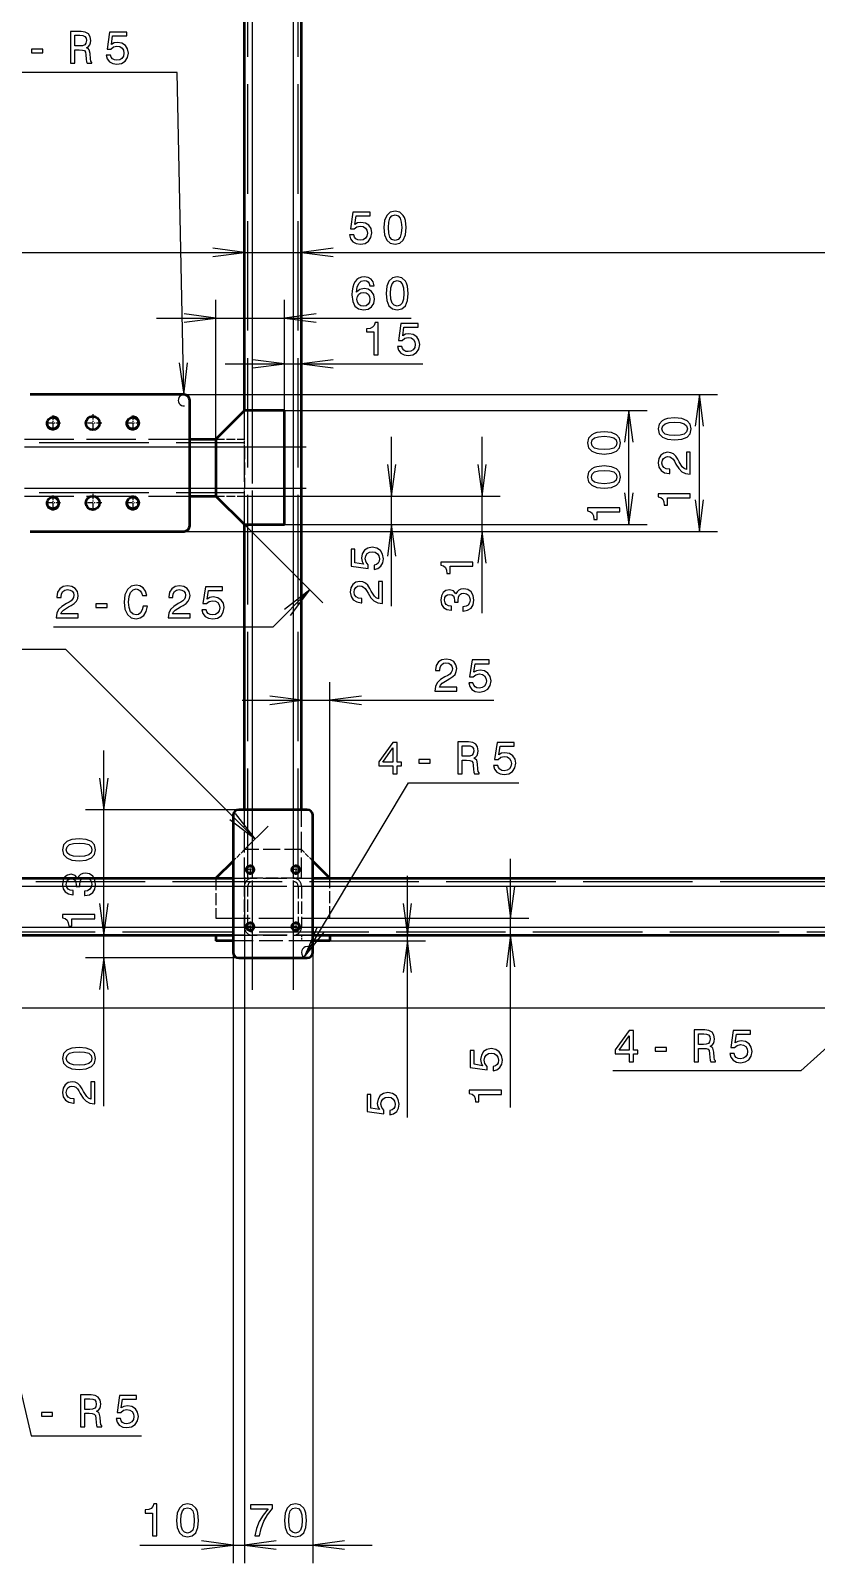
# Model space of a CAD drawing. Extents: x 0 to 1189, y 0 to 841.
# Drawn here: x 239.7 to 325.8, y 370.6 to 538.6 of the extents above; entities that cross this region are included whole.
import ezdxf

# ---------------------------------------------------------------- set-up
doc = ezdxf.new("R2010")
doc.units = 0
doc.linetypes.add('DASHDOT', pattern=[18.5, 12, -3, 0.5, -3])
doc.linetypes.add('DASHED', pattern=[15, 12, -3])

msp = doc.modelspace()

# ---------------------------------------------------------------- linework, layer by layer
at = {"color": 7, "linetype": 'DASHDOT', "lineweight": 25}
for p, q in [((264.04, 433.47), (264.04, 580.47)), ((268.54, 433.47), (268.54, 580.47)), ((188.92, 492.97), (269.92, 492.97)), ((188.92, 488.47), (269.92, 488.47)), ((139.37, 444.84), (804.47, 444.84)), ((132.92, 440.34), (810.92, 440.34))]:
    msp.add_line(p, q, dxfattribs=at)
at = {"color": 7, "linetype": 'DASHED', "lineweight": 25}
for p, q in [((263.54, 445.72), (263.54, 568.22)), ((264.04, 445.72), (264.04, 568.22)), ((264.04, 445.72), (264.04, 568.22)), ((264.04, 445.72), (264.04, 568.22)), ((268.54, 445.72), (268.54, 568.22)), ((268.54, 445.72), (268.54, 568.22)), ((268.54, 445.72), (268.54, 568.22)), ((269.04, 445.72), (269.04, 568.22)), ((195.67, 493.47), (263.17, 493.47)), ((195.67, 492.97), (263.17, 492.97)), ((195.67, 492.97), (263.17, 492.97)), ((195.67, 492.97), (263.17, 492.97)), ((195.67, 488.47), (263.17, 488.47)), ((195.67, 488.47), (263.17, 488.47)), ((195.67, 488.47), (263.17, 488.47)), ((195.67, 487.97), (263.17, 487.97)), ((195.29, 445.34), (748.54, 445.34)), ((194.79, 444.84), (749.04, 444.84)), ((194.79, 444.84), (749.04, 444.84)), ((194.79, 444.84), (749.04, 444.84)), ((190.29, 440.34), (753.54, 440.34)), ((190.29, 440.34), (753.54, 440.34)), ((190.29, 440.34), (753.54, 440.34)), ((189.79, 439.84), (754.04, 439.84))]:
    msp.add_line(p, q, dxfattribs=at)
at = {"color": 7, "lineweight": 50}
for p, q in [((263.17, 496.97), (263.17, 565.09)), ((269.42, 453.22), (269.42, 565.09)), ((256.54, 498.72), (239.67, 498.72)), ((257.17, 484.34), (257.17, 498.09)), ((263.17, 496.97), (260.04, 493.84)), ((267.54, 496.97), (263.17, 496.97)), ((267.54, 484.47), (267.54, 496.97)), ((257.17, 493.84), (260.04, 493.84)), ((260.04, 493.84), (260.04, 487.59)), ((257.17, 487.59), (260.04, 487.59)), ((260.04, 487.59), (263.17, 484.47)), ((263.17, 453.22), (263.17, 484.47)), ((263.17, 484.47), (267.54, 484.47)), ((239.67, 483.72), (256.54, 483.72)), ((261.92, 452.59), (261.92, 437.59)), ((270.04, 453.22), (262.54, 453.22)), ((270.67, 437.59), (270.67, 452.59)), ((261.92, 447.59), (260.04, 445.72)), ((272.54, 445.72), (270.67, 447.59)), ((227.54, 445.72), (261.92, 445.72)), ((270.67, 445.72), (340.04, 445.72)), ((227.54, 439.47), (261.92, 439.47)), ((260.04, 439.47), (260.04, 438.84)), ((261.92, 438.84), (260.04, 438.84)), ((270.67, 439.47), (340.04, 439.47)), ((272.54, 438.84), (270.67, 438.84)), ((272.54, 439.47), (272.54, 438.84)), ((262.54, 436.97), (270.04, 436.97))]:
    msp.add_line(p, q, dxfattribs=at)
at = {"color": 7, "lineweight": 25}
for p, q in [((264.04, 496.97), (264.04, 565.09)), ((268.54, 453.22), (268.54, 565.09)), ((255.78, 534.02), (235.18, 534.02)), ((256.53, 498.72), (255.78, 534.02)), ((195.67, 514.3), (263.17, 514.3)), ((256.67, 514.3), (281.19, 514.3)), ((269.42, 514.3), (398.17, 514.3)), ((260.04, 493.84), (260.04, 509.1)), ((267.54, 496.97), (267.54, 509.1)), ((253.54, 507.1), (281.43, 507.1)), ((267.54, 496.97), (267.54, 504.08)), ((261.04, 502.08), (282.71, 502.08)), ((256.54, 498.72), (315.03, 498.72)), ((313.03, 483.72), (313.03, 498.72)), ((267.54, 496.97), (307.3, 496.97)), ((305.3, 484.43), (305.3, 496.97)), ((279.29, 475.54), (279.29, 494.09)), ((289.21, 474.74), (289.21, 494.09)), ((257.17, 492.97), (260.04, 492.97)), ((257.17, 488.47), (260.04, 488.47)), ((263.17, 487.59), (281.29, 487.59)), ((263.17, 487.59), (291.21, 487.59)), ((263.17, 484.47), (271.75, 475.88)), ((264.04, 453.22), (264.04, 484.47)), ((267.54, 484.47), (281.29, 484.47)), ((267.54, 484.47), (307.3, 484.47)), ((256.54, 483.72), (291.21, 483.72)), ((256.54, 483.72), (315.03, 483.72)), ((270.34, 477.3), (266.27, 473.23)), ((266.27, 473.23), (242.24, 473.23)), ((243.57, 470.77), (219.54, 470.77)), ((264.33, 450.01), (243.57, 470.77)), ((272.54, 445.72), (272.54, 467.21)), ((262.92, 465.21), (290.51, 465.21)), ((247.75, 430.47), (247.75, 459.72)), ((269.72, 437.06), (281.16, 456.16)), ((281.16, 456.16), (293.24, 456.16)), ((262.54, 453.22), (245.75, 453.22)), ((263.17, 448.84), (265.75, 451.42)), ((264.04, 446.33), (264.04, 446.99)), ((268.54, 446.33), (268.54, 446.99)), ((292.34, 420.59), (292.34, 447.84)), ((247.75, 420.71), (247.75, 445.97)), ((263.17, 445.72), (263.17, 370.62)), ((281.02, 419.5), (281.02, 445.97)), ((227.54, 444.84), (261.92, 444.84)), ((270.67, 444.84), (340.04, 444.84)), ((227.54, 440.34), (261.92, 440.34)), ((263.38, 440.34), (264.2, 440.34)), ((268.38, 440.34), (269.2, 440.34)), ((270.67, 440.34), (340.04, 440.34)), ((272.54, 441.34), (294.34, 441.34)), ((227.06, 438.86), (239.79, 384.59)), ((272.54, 439.47), (283.02, 439.47)), ((272.54, 438.84), (283.02, 438.84)), ((340.2, 439.05), (324.14, 424.59)), ((262.54, 436.97), (245.75, 436.97)), ((262.54, 436.97), (245.75, 436.97)), ((261.92, 437.59), (261.92, 370.62)), ((261.92, 437.59), (261.92, 370.62)), ((270.67, 437.59), (270.67, 370.62)), ((608.67, 431.47), (80.84, 431.47)), ((324.14, 424.59), (303.54, 424.59)), ((239.79, 384.59), (251.87, 384.59)), ((251.68, 372.62), (269.67, 372.62)), ((255.42, 372.62), (277.17, 372.62))]:
    msp.add_line(p, q, dxfattribs=at)
at = {"color": 7, "linetype": 'DASHDOT', "lineweight": 25, "ltscale": 0.041055}
for p, q in [((242.99, 495.59), (241.35, 495.59)), ((242.17, 496.42), (242.17, 494.77)), ((251.74, 495.59), (250.1, 495.59)), ((250.92, 496.42), (250.92, 494.77)), ((242.17, 487.67), (242.17, 486.02)), ((250.92, 487.67), (250.92, 486.02)), ((242.99, 486.84), (241.35, 486.84)), ((251.74, 486.84), (250.1, 486.84))]:
    msp.add_line(p, q, dxfattribs=at)
at = {"color": 7, "linetype": 'DASHDOT', "lineweight": 25, "ltscale": 0.048749}
for p, q in [((247.52, 495.59), (245.57, 495.59)), ((247.52, 486.84), (245.57, 486.84))]:
    msp.add_line(p, q, dxfattribs=at)
at = {"color": 7, "linetype": 'DASHDOT', "lineweight": 25, "ltscale": 0.04875}
for p, q in [((246.54, 496.57), (246.54, 494.62)), ((246.54, 487.82), (246.54, 485.87))]:
    msp.add_line(p, q, dxfattribs=at)
at = {"color": 7, "linetype": 'DASHED', "lineweight": 25, "ltscale": 0.3125}
for p, q in [((263.17, 484.47), (263.17, 496.97)), ((264.04, 484.47), (264.04, 496.97)), ((260.04, 441.34), (272.54, 441.34)), ((272.54, 439.47), (260.04, 439.47))]:
    msp.add_line(p, q, dxfattribs=at)
at = {"color": 7, "linetype": 'DASHED', "lineweight": 25, "ltscale": 0.453125}
for p, q in [((239.04, 493.84), (257.17, 493.84)), ((239.04, 492.97), (257.17, 492.97)), ((239.04, 488.47), (257.17, 488.47)), ((239.04, 487.59), (257.17, 487.59))]:
    msp.add_line(p, q, dxfattribs=at)
at = {"color": 7, "linetype": 'DASHED', "lineweight": 25, "ltscale": 0.078125}
for p, q in [((260.04, 493.84), (263.17, 493.84)), ((260.04, 492.97), (263.17, 492.97)), ((260.04, 488.47), (263.17, 488.47)), ((260.04, 487.59), (263.17, 487.59))]:
    msp.add_line(p, q, dxfattribs=at)
at = {"color": 7, "linetype": 'DASHED', "lineweight": 25, "ltscale": 0.021875}
for p, q in [((263.17, 492.97), (263.17, 493.84)), ((263.17, 487.59), (263.17, 488.47)), ((264.04, 445.72), (263.17, 445.72)), ((269.42, 445.72), (268.54, 445.72))]:
    msp.add_line(p, q, dxfattribs=at)
at = {"color": 7, "linetype": 'DASHED', "lineweight": 25, "ltscale": 0.1125}
for p, q in [((263.17, 492.97), (263.17, 488.47)), ((268.54, 445.72), (264.04, 445.72)), ((263.17, 440.34), (263.17, 444.84)), ((263.54, 440.34), (263.54, 444.84)), ((269.04, 444.84), (269.04, 440.34)), ((269.42, 444.84), (269.42, 440.34))]:
    msp.add_line(p, q, dxfattribs=at)
at = {"color": 7, "linetype": 'DASHED', "lineweight": 25, "ltscale": 0.1875}
for p, q in [((263.17, 445.72), (263.17, 453.22)), ((269.42, 445.72), (269.42, 453.22))]:
    msp.add_line(p, q, dxfattribs=at)
at = {"color": 7, "linetype": 'DASHED', "lineweight": 25, "ltscale": 0.155768}
for p, q in [((264.04, 446.99), (264.04, 453.22)), ((268.54, 446.99), (268.54, 453.22))]:
    msp.add_line(p, q, dxfattribs=at)
at = {"color": 7, "linetype": 'DASHED', "lineweight": 25, "ltscale": 0.044196}
msp.add_line((263.17, 448.84), (261.92, 447.59), dxfattribs=at)
at = {"color": 7, "linetype": 'DASHED', "lineweight": 25, "ltscale": 0.15625}
msp.add_line((269.42, 448.84), (263.17, 448.84), dxfattribs=at)
at = {"color": 7, "linetype": 'DASHED', "lineweight": 25, "ltscale": 0.044193}
msp.add_line((270.67, 447.59), (269.42, 448.84), dxfattribs=at)
at = {"color": 7, "linetype": 'DASHDOT', "lineweight": 25, "ltscale": 0.027003}
for p, q in [((263.79, 447.2), (263.79, 446.12)), ((268.79, 447.2), (268.79, 446.12)), ((263.79, 440.95), (263.79, 439.87)), ((268.79, 440.95), (268.79, 439.87))]:
    msp.add_line(p, q, dxfattribs=at)
at = {"color": 7, "linetype": 'DASHED', "lineweight": 25, "ltscale": 0.109375}
for p, q in [((260.04, 445.72), (260.04, 441.34)), ((272.54, 441.34), (272.54, 445.72))]:
    msp.add_line(p, q, dxfattribs=at)
at = {"color": 7, "linetype": 'DASHED', "lineweight": 25, "ltscale": 0.21875}
for p, q in [((261.92, 445.72), (270.67, 445.72)), ((261.92, 444.84), (270.67, 444.84)), ((261.92, 439.47), (270.67, 439.47)), ((270.67, 438.84), (261.92, 438.84))]:
    msp.add_line(p, q, dxfattribs=at)
at = {"color": 7, "linetype": 'DASHDOT', "lineweight": 25, "ltscale": 0.027002}
for p, q in [((264.33, 446.66), (263.25, 446.66)), ((269.33, 446.66), (268.25, 446.66)), ((264.33, 440.41), (263.25, 440.41)), ((269.33, 440.41), (268.25, 440.41))]:
    msp.add_line(p, q, dxfattribs=at)
at = {"color": 7, "linetype": 'DASHED', "lineweight": 25, "ltscale": 0.015143}
for p, q in [((264.04, 445.72), (264.04, 446.33)), ((268.54, 445.72), (268.54, 446.33))]:
    msp.add_line(p, q, dxfattribs=at)
at = {"color": 7, "linetype": 'DASHED', "lineweight": 25, "ltscale": 0.036607}
for p, q in [((261.92, 440.34), (263.38, 440.34)), ((269.2, 440.34), (270.67, 440.34))]:
    msp.add_line(p, q, dxfattribs=at)
at = {"color": 7, "linetype": 'DASHED', "lineweight": 25, "ltscale": 0.104465}
msp.add_line((264.2, 440.34), (268.38, 440.34), dxfattribs=at)
at = {"color": 7, "linetype": 'DASHED', "lineweight": 25, "ltscale": 0.015625}
for p, q in [((263.17, 439.47), (263.17, 438.84)), ((263.17, 439.47), (263.17, 438.84)), ((269.42, 439.47), (269.42, 438.84)), ((269.42, 439.47), (269.42, 438.84))]:
    msp.add_line(p, q, dxfattribs=at)
at = {"color": 7, "lineweight": 25}
for points in [[(244.1, 535.02), (244.57, 535.02), (244.57, 536.5), (245.05, 536.5), (245.4, 536.48), (245.62, 536.41), (245.74, 536.24), (245.79, 535.95), (245.82, 535.49), (245.85, 535.2), (245.91, 535.02), (246.44, 535.02), (246.44, 535.12), (246.32, 535.26), (246.28, 535.52), (246.25, 536.08), (246.16, 536.5), (246.05, 536.63), (245.86, 536.73), (246.07, 536.86), (246.21, 537.03), (246.3, 537.25), (246.33, 537.52), (246.26, 537.94), (246.06, 538.26), (245.72, 538.45), (245.27, 538.52), (244.1, 538.52)], [(245.14, 538.09), (245.45, 538.06), (245.66, 537.96), (245.8, 537.79), (245.84, 537.51), (245.79, 537.22), (245.66, 537.04), (245.43, 536.95), (245.11, 536.93), (244.57, 536.93), (244.57, 538.09)], [(248.01, 535.93), (248.12, 535.52), (248.37, 535.2), (248.73, 534.99), (249.19, 534.92), (249.7, 535.01), (250.1, 535.26), (250.35, 535.65), (250.45, 536.15), (250.36, 536.62), (250.12, 536.99), (249.74, 537.23), (249.25, 537.31), (248.88, 537.25), (248.58, 537.09), (248.72, 538.03), (250.26, 538.03), (250.26, 538.44), (248.39, 538.44), (248.11, 536.59), (248.51, 536.59), (248.81, 536.82), (249.18, 536.91), (249.5, 536.86), (249.75, 536.69), (249.9, 536.45), (249.96, 536.13), (249.9, 535.81), (249.74, 535.56), (249.5, 535.41), (249.18, 535.35), (248.91, 535.39), (248.7, 535.5), (248.55, 535.69), (248.48, 535.93)], [(239.83, 536.17), (241.05, 536.17), (241.05, 536.57), (239.83, 536.57)], [(274.69, 516.21), (274.8, 515.8), (275.04, 515.47), (275.41, 515.27), (275.87, 515.2), (276.38, 515.29), (276.78, 515.54), (277.03, 515.93), (277.13, 516.43), (277.04, 516.9), (276.8, 517.27), (276.42, 517.51), (275.93, 517.59), (275.55, 517.53), (275.26, 517.37), (275.4, 518.31), (276.93, 518.31), (276.93, 518.72), (275.06, 518.72), (274.79, 516.87), (275.19, 516.87), (275.48, 517.1), (275.86, 517.19), (276.18, 517.13), (276.43, 516.97), (276.58, 516.73), (276.64, 516.41), (276.58, 516.09), (276.42, 515.84), (276.17, 515.69), (275.86, 515.63), (275.59, 515.67), (275.38, 515.78), (275.23, 515.96), (275.15, 516.21)], [(278.46, 517.01), (278.53, 516.22), (278.77, 515.65), (279.15, 515.31), (279.67, 515.2), (280.19, 515.31), (280.57, 515.65), (280.8, 516.22), (280.88, 517.01), (280.8, 517.79), (280.71, 518.11), (280.57, 518.36), (280.19, 518.71), (279.67, 518.82), (279.15, 518.71), (278.77, 518.36), (278.53, 517.79)], [(278.94, 517.01), (278.98, 517.62), (279.11, 518.06), (279.33, 518.31), (279.67, 518.4), (280.01, 518.31), (280.23, 518.06), (280.36, 517.62), (280.4, 517.01), (280.36, 516.39), (280.23, 515.95), (280.01, 515.7), (279.67, 515.61), (279.33, 515.7), (279.11, 515.95), (278.98, 516.39)], [(277.38, 510.65), (277.29, 511.06), (277.06, 511.37), (276.72, 511.56), (276.28, 511.62), (275.98, 511.59), (275.72, 511.49), (275.5, 511.34), (275.3, 511.11), (275.15, 510.84), (275.04, 510.5), (274.97, 510.1), (274.95, 509.65), (275.03, 508.93), (275.28, 508.42), (275.68, 508.1), (276.22, 508), (276.71, 508.09), (277.08, 508.32), (277.33, 508.7), (277.41, 509.17), (277.33, 509.65), (277.09, 510.02), (276.74, 510.25), (276.29, 510.33), (275.81, 510.23), (275.46, 509.94), (275.53, 510.5), (275.69, 510.9), (275.94, 511.13), (276.28, 511.21), (276.53, 511.17), (276.73, 511.07), (276.85, 510.89), (276.92, 510.65)], [(278.69, 509.81), (278.77, 509.02), (279, 508.45), (279.38, 508.11), (279.91, 508), (280.43, 508.11), (280.81, 508.45), (281.04, 509.02), (281.12, 509.81), (281.04, 510.59), (280.94, 510.91), (280.81, 511.16), (280.43, 511.51), (279.91, 511.62), (279.38, 511.51), (279, 511.16), (278.77, 510.59)], [(279.18, 509.81), (279.22, 510.42), (279.34, 510.86), (279.57, 511.11), (279.91, 511.2), (280.24, 511.11), (280.47, 510.86), (280.59, 510.42), (280.63, 509.81), (280.59, 509.19), (280.47, 508.75), (280.24, 508.5), (279.91, 508.41), (279.57, 508.5), (279.34, 508.75), (279.22, 509.19)], [(276.92, 509.17), (276.87, 508.85), (276.73, 508.61), (276.5, 508.45), (276.22, 508.4), (275.92, 508.45), (275.69, 508.6), (275.55, 508.84), (275.5, 509.16), (275.55, 509.47), (275.69, 509.71), (275.92, 509.86), (276.24, 509.92), (276.51, 509.86), (276.73, 509.72), (276.87, 509.48)], [(277.36, 503.08), (277.82, 503.08), (277.82, 506.61), (277.48, 506.61), (277.39, 506.3), (277.2, 506.1), (276.93, 505.97), (276.54, 505.93), (276.54, 505.58), (277.36, 505.58)], [(279.94, 504), (280.05, 503.58), (280.29, 503.26), (280.66, 503.06), (281.12, 502.98), (281.63, 503.07), (282.03, 503.32), (282.28, 503.71), (282.38, 504.22), (282.29, 504.69), (282.05, 505.06), (281.67, 505.29), (281.18, 505.38), (280.8, 505.32), (280.51, 505.15), (280.65, 506.1), (282.19, 506.1), (282.19, 506.51), (280.31, 506.51), (280.04, 504.65), (280.44, 504.65), (280.73, 504.89), (281.11, 504.98), (281.43, 504.92), (281.68, 504.76), (281.83, 504.51), (281.89, 504.19), (281.83, 503.88), (281.67, 503.63), (281.42, 503.47), (281.11, 503.42), (280.84, 503.45), (280.63, 503.57), (280.48, 503.75), (280.41, 504)], [(310.32, 493.74), (311.11, 493.82), (311.68, 494.05), (312.02, 494.43), (312.13, 494.96), (312.02, 495.47), (311.68, 495.85), (311.11, 496.09), (310.32, 496.17), (309.53, 496.09), (309.22, 495.99), (308.96, 495.85), (308.62, 495.47), (308.5, 494.96), (308.62, 494.43), (308.97, 494.05), (309.53, 493.82)], [(310.32, 494.22), (309.71, 494.26), (309.27, 494.39), (309.01, 494.62), (308.92, 494.96), (309.01, 495.29), (309.27, 495.52), (309.71, 495.64), (310.32, 495.68), (310.94, 495.64), (311.37, 495.52), (311.63, 495.29), (311.72, 494.96), (311.63, 494.62), (311.37, 494.39), (310.94, 494.26)], [(302.59, 492.2), (303.38, 492.28), (303.95, 492.51), (304.29, 492.89), (304.4, 493.42), (304.29, 493.94), (303.95, 494.31), (303.38, 494.55), (302.59, 494.63), (301.8, 494.55), (301.49, 494.45), (301.23, 494.31), (300.89, 493.94), (300.77, 493.42), (300.89, 492.89), (301.24, 492.51), (301.8, 492.28)], [(302.59, 492.68), (301.98, 492.73), (301.54, 492.85), (301.28, 493.08), (301.19, 493.42), (301.28, 493.75), (301.54, 493.98), (301.98, 494.1), (302.59, 494.14), (303.2, 494.1), (303.64, 493.98), (303.9, 493.75), (303.99, 493.42), (303.9, 493.08), (303.64, 492.85), (303.2, 492.73)], [(312.03, 489.99), (312.03, 492.39), (311.6, 492.39), (311.6, 490.49), (311.36, 490.6), (311.16, 490.78), (310.8, 491.34), (310.65, 491.64), (310.44, 491.97), (310.18, 492.21), (309.89, 492.34), (309.55, 492.39), (309.12, 492.31), (308.79, 492.07), (308.58, 491.71), (308.5, 491.24), (308.59, 490.76), (308.83, 490.39), (309.21, 490.15), (309.7, 490.07), (309.78, 490.07), (309.78, 490.53), (309.74, 490.53), (309.39, 490.57), (309.14, 490.71), (308.98, 490.93), (308.92, 491.21), (308.97, 491.51), (309.1, 491.72), (309.3, 491.86), (309.54, 491.92), (309.78, 491.88), (309.97, 491.78), (310.14, 491.62), (310.29, 491.4), (310.46, 491.1), (310.77, 490.61), (311.1, 490.26), (311.51, 490.05), (312.01, 489.99)], [(302.59, 488.46), (303.38, 488.54), (303.95, 488.78), (304.29, 489.16), (304.4, 489.68), (304.29, 490.2), (303.95, 490.58), (303.38, 490.81), (302.59, 490.89), (301.8, 490.81), (301.49, 490.71), (301.23, 490.58), (300.89, 490.2), (300.77, 489.68), (300.89, 489.16), (301.24, 488.78), (301.8, 488.54)], [(302.59, 488.95), (301.98, 488.99), (301.54, 489.12), (301.28, 489.34), (301.19, 489.68), (301.28, 490.01), (301.54, 490.24), (301.98, 490.37), (302.59, 490.41), (303.2, 490.37), (303.64, 490.24), (303.9, 490.01), (303.99, 489.68), (303.9, 489.34), (303.64, 489.12), (303.2, 488.99)], [(312.03, 487.39), (312.03, 487.85), (308.5, 487.85), (308.5, 487.51), (308.81, 487.42), (309.02, 487.24), (309.14, 486.96), (309.18, 486.58), (309.54, 486.58), (309.54, 487.39)], [(304.3, 485.85), (304.3, 486.31), (300.77, 486.31), (300.77, 485.97), (301.08, 485.88), (301.29, 485.7), (301.41, 485.42), (301.45, 485.04), (301.81, 485.04), (301.81, 485.85)], [(277.38, 479.54), (277.79, 479.65), (278.12, 479.9), (278.32, 480.26), (278.39, 480.72), (278.3, 481.23), (278.06, 481.63), (277.66, 481.88), (277.16, 481.98), (276.69, 481.89), (276.32, 481.65), (276.08, 481.27), (276, 480.79), (276.06, 480.41), (276.22, 480.11), (275.28, 480.26), (275.28, 481.79), (274.87, 481.79), (274.87, 479.92), (276.72, 479.64), (276.72, 480.04), (276.49, 480.34), (276.4, 480.71), (276.46, 481.03), (276.62, 481.28), (276.86, 481.44), (277.18, 481.49), (277.5, 481.44), (277.75, 481.27), (277.9, 481.03), (277.96, 480.71), (277.92, 480.44), (277.81, 480.24), (277.63, 480.08), (277.38, 480.01)], [(288.21, 479.9), (288.21, 480.36), (284.69, 480.36), (284.69, 480.02), (285, 479.93), (285.2, 479.75), (285.32, 479.47), (285.36, 479.09), (285.72, 479.09), (285.72, 479.9)], [(242.53, 474.23), (244.94, 474.23), (244.94, 474.67), (243.04, 474.67), (243.14, 474.9), (243.32, 475.1), (243.88, 475.46), (244.18, 475.61), (244.51, 475.83), (244.75, 476.08), (244.89, 476.38), (244.94, 476.71), (244.85, 477.14), (244.61, 477.47), (244.25, 477.68), (243.78, 477.76), (243.3, 477.67), (242.93, 477.43), (242.69, 477.06), (242.61, 476.56), (242.61, 476.49), (243.07, 476.49), (243.07, 476.53), (243.12, 476.87), (243.25, 477.12), (243.47, 477.28), (243.76, 477.34), (244.05, 477.29), (244.27, 477.16), (244.41, 476.97), (244.46, 476.72), (244.42, 476.49), (244.33, 476.29), (244.17, 476.12), (243.94, 475.97), (243.65, 475.81), (243.15, 475.49), (242.8, 475.16), (242.6, 474.76), (242.53, 474.25)], [(252.05, 475.53), (251.95, 475.11), (251.78, 474.81), (251.55, 474.62), (251.28, 474.56), (250.95, 474.65), (250.69, 474.92), (250.52, 475.37), (250.47, 475.98), (250.52, 476.59), (250.69, 477.04), (250.95, 477.31), (251.28, 477.41), (251.52, 477.36), (251.73, 477.22), (251.89, 476.99), (252, 476.68), (252.48, 476.68), (252.33, 477.16), (252.07, 477.52), (251.71, 477.75), (251.28, 477.83), (250.74, 477.7), (250.34, 477.35), (250.07, 476.77), (249.98, 475.98), (250.07, 475.19), (250.34, 474.61), (250.74, 474.26), (251.28, 474.14), (251.75, 474.23), (252.13, 474.5), (252.39, 474.94), (252.54, 475.53)], [(254.79, 474.23), (257.2, 474.23), (257.2, 474.67), (255.29, 474.67), (255.4, 474.9), (255.58, 475.1), (256.14, 475.46), (256.44, 475.61), (256.77, 475.83), (257.01, 476.08), (257.14, 476.38), (257.2, 476.71), (257.11, 477.14), (256.87, 477.47), (256.51, 477.68), (256.04, 477.76), (255.56, 477.67), (255.19, 477.43), (254.95, 477.06), (254.87, 476.56), (254.87, 476.49), (255.33, 476.49), (255.33, 476.53), (255.37, 476.87), (255.51, 477.12), (255.73, 477.28), (256.01, 477.34), (256.31, 477.29), (256.52, 477.16), (256.67, 476.97), (256.72, 476.72), (256.68, 476.49), (256.58, 476.29), (256.42, 476.12), (256.2, 475.97), (255.9, 475.81), (255.41, 475.49), (255.06, 475.16), (254.86, 474.76), (254.79, 474.25)], [(258.51, 475.14), (258.62, 474.73), (258.86, 474.41), (259.23, 474.21), (259.69, 474.13), (260.2, 474.22), (260.6, 474.47), (260.85, 474.86), (260.95, 475.37), (260.86, 475.84), (260.62, 476.2), (260.24, 476.44), (259.75, 476.53), (259.37, 476.47), (259.08, 476.3), (259.22, 477.24), (260.75, 477.24), (260.75, 477.66), (258.88, 477.66), (258.61, 475.8), (259.01, 475.8), (259.3, 476.04), (259.68, 476.12), (260, 476.07), (260.25, 475.91), (260.4, 475.66), (260.46, 475.34), (260.4, 475.02), (260.24, 474.78), (259.99, 474.62), (259.68, 474.56), (259.41, 474.6), (259.2, 474.72), (259.05, 474.9), (258.97, 475.14)], [(278.29, 475.82), (278.29, 478.23), (277.86, 478.23), (277.86, 476.33), (277.62, 476.43), (277.42, 476.62), (277.07, 477.18), (276.92, 477.47), (276.7, 477.81), (276.45, 478.04), (276.15, 478.18), (275.81, 478.23), (275.39, 478.14), (275.05, 477.91), (274.84, 477.54), (274.77, 477.07), (274.85, 476.59), (275.09, 476.22), (275.47, 475.99), (275.97, 475.9), (276.04, 475.9), (276.04, 476.36), (276, 476.36), (275.65, 476.41), (275.4, 476.55), (275.24, 476.76), (275.19, 477.05), (275.24, 477.34), (275.36, 477.56), (275.56, 477.7), (275.81, 477.75), (276.04, 477.72), (276.23, 477.62), (276.41, 477.46), (276.56, 477.24), (276.72, 476.94), (277.03, 476.44), (277.36, 476.1), (277.77, 475.89), (278.28, 475.82)], [(287.11, 474.99), (287.15, 474.99), (287.63, 475.07), (288, 475.31), (288.23, 475.68), (288.31, 476.17), (288.23, 476.7), (288.01, 477.09), (287.65, 477.34), (287.2, 477.43), (286.9, 477.39), (286.66, 477.28), (286.47, 477.1), (286.34, 476.86), (286.07, 477.19), (285.63, 477.3), (285.24, 477.23), (284.94, 477.01), (284.75, 476.66), (284.69, 476.17), (284.77, 475.72), (284.99, 475.37), (285.34, 475.15), (285.81, 475.07), (285.85, 475.07), (285.85, 475.52), (285.53, 475.56), (285.29, 475.69), (285.15, 475.9), (285.1, 476.2), (285.14, 476.46), (285.25, 476.65), (285.42, 476.77), (285.65, 476.81), (285.9, 476.77), (286.07, 476.65), (286.17, 476.44), (286.2, 476.15), (286.19, 475.95), (286.59, 475.95), (286.58, 476.2), (286.63, 476.52), (286.75, 476.75), (286.94, 476.9), (287.2, 476.95), (287.49, 476.89), (287.71, 476.74), (287.85, 476.51), (287.89, 476.2), (287.84, 475.89), (287.69, 475.65), (287.45, 475.51), (287.11, 475.45)], [(246.89, 475.39), (248.11, 475.39), (248.11, 475.78), (246.89, 475.78)], [(284.03, 466.21), (286.44, 466.21), (286.44, 466.64), (284.53, 466.64), (284.64, 466.88), (284.82, 467.07), (285.38, 467.43), (285.68, 467.58), (286.01, 467.8), (286.25, 468.05), (286.38, 468.35), (286.44, 468.69), (286.35, 469.11), (286.11, 469.45), (285.75, 469.66), (285.28, 469.73), (284.8, 469.65), (284.43, 469.41), (284.19, 469.03), (284.11, 468.53), (284.11, 468.46), (284.57, 468.46), (284.57, 468.5), (284.61, 468.85), (284.75, 469.1), (284.97, 469.26), (285.25, 469.31), (285.55, 469.26), (285.76, 469.14), (285.91, 468.94), (285.96, 468.69), (285.92, 468.46), (285.82, 468.27), (285.66, 468.09), (285.44, 467.94), (285.14, 467.78), (284.65, 467.47), (284.3, 467.14), (284.1, 466.73), (284.03, 466.22)], [(287.75, 467.12), (287.86, 466.71), (288.1, 466.38), (288.47, 466.18), (288.93, 466.11), (289.44, 466.2), (289.84, 466.44), (290.09, 466.84), (290.19, 467.34), (290.1, 467.81), (289.86, 468.18), (289.48, 468.42), (288.99, 468.5), (288.61, 468.44), (288.32, 468.28), (288.46, 469.22), (289.99, 469.22), (289.99, 469.63), (288.12, 469.63), (287.85, 467.78), (288.25, 467.78), (288.54, 468.01), (288.92, 468.1), (289.24, 468.04), (289.49, 467.88), (289.64, 467.63), (289.7, 467.32), (289.64, 467), (289.48, 466.75), (289.23, 466.6), (288.92, 466.54), (288.65, 466.58), (288.44, 466.69), (288.29, 466.87), (288.21, 467.12)], [(279.44, 457.16), (279.89, 457.16), (279.89, 458.03), (280.39, 458.03), (280.39, 458.43), (279.89, 458.43), (279.89, 460.59), (279.43, 460.59), (277.9, 458.47), (277.9, 458.03), (279.44, 458.03)], [(286.56, 457.16), (287.03, 457.16), (287.03, 458.64), (287.51, 458.64), (287.86, 458.62), (288.08, 458.55), (288.2, 458.39), (288.25, 458.09), (288.28, 457.64), (288.31, 457.34), (288.37, 457.16), (288.9, 457.16), (288.9, 457.26), (288.78, 457.4), (288.74, 457.66), (288.71, 458.23), (288.62, 458.64), (288.5, 458.77), (288.32, 458.87), (288.52, 459), (288.67, 459.17), (288.76, 459.4), (288.79, 459.66), (288.72, 460.09), (288.51, 460.4), (288.18, 460.6), (287.73, 460.66), (286.56, 460.66)], [(290.47, 458.07), (290.58, 457.66), (290.83, 457.34), (291.19, 457.14), (291.65, 457.06), (292.16, 457.15), (292.56, 457.4), (292.81, 457.79), (292.91, 458.3), (292.82, 458.76), (292.58, 459.13), (292.2, 459.37), (291.71, 459.46), (291.33, 459.4), (291.04, 459.23), (291.18, 460.17), (292.72, 460.17), (292.72, 460.59), (290.85, 460.59), (290.57, 458.73), (290.97, 458.73), (291.26, 458.97), (291.64, 459.05), (291.96, 459), (292.21, 458.84), (292.36, 458.59), (292.42, 458.27), (292.36, 457.95), (292.2, 457.71), (291.96, 457.55), (291.64, 457.49), (291.37, 457.53), (291.16, 457.65), (291.01, 457.83), (290.94, 458.07)], [(278.32, 458.43), (279.44, 460), (279.44, 458.43)], [(282.29, 458.32), (283.51, 458.32), (283.51, 458.71), (282.29, 458.71)], [(287.6, 460.23), (287.9, 460.2), (288.12, 460.11), (288.26, 459.93), (288.3, 459.65), (288.25, 459.36), (288.12, 459.18), (287.88, 459.09), (287.57, 459.07), (287.03, 459.07), (287.03, 460.23)], [(245.04, 447.61), (245.83, 447.69), (246.4, 447.93), (246.74, 448.31), (246.85, 448.83), (246.74, 449.35), (246.4, 449.73), (245.83, 449.96), (245.04, 450.04), (244.25, 449.96), (243.94, 449.86), (243.68, 449.73), (243.34, 449.35), (243.22, 448.83), (243.34, 448.31), (243.69, 447.93), (244.25, 447.69)], [(245.04, 448.1), (244.43, 448.14), (243.99, 448.27), (243.73, 448.49), (243.64, 448.83), (243.73, 449.16), (243.99, 449.39), (244.43, 449.52), (245.04, 449.56), (245.65, 449.52), (246.09, 449.39), (246.35, 449.16), (246.44, 448.83), (246.35, 448.49), (246.09, 448.27), (245.65, 448.14)], [(245.65, 443.82), (245.68, 443.82), (246.17, 443.9), (246.53, 444.14), (246.76, 444.51), (246.85, 445.01), (246.76, 445.53), (246.54, 445.93), (246.19, 446.18), (245.73, 446.27), (245.44, 446.23), (245.2, 446.12), (245.01, 445.94), (244.87, 445.69), (244.6, 446.02), (244.17, 446.14), (243.77, 446.06), (243.48, 445.85), (243.29, 445.49), (243.22, 445.01), (243.3, 444.55), (243.53, 444.21), (243.88, 443.98), (244.35, 443.9), (244.38, 443.9), (244.38, 444.35), (244.06, 444.39), (243.83, 444.52), (243.69, 444.74), (243.64, 445.03), (243.68, 445.3), (243.78, 445.49), (243.95, 445.6), (244.19, 445.65), (244.43, 445.6), (244.6, 445.48), (244.7, 445.27), (244.73, 444.98), (244.73, 444.79), (245.12, 444.79), (245.11, 445.03), (245.16, 445.35), (245.28, 445.59), (245.48, 445.73), (245.73, 445.78), (246.03, 445.72), (246.24, 445.58), (246.38, 445.35), (246.43, 445.04), (246.38, 444.72), (246.22, 444.49), (245.98, 444.34), (245.65, 444.29)], [(246.75, 441.27), (246.75, 441.73), (243.22, 441.73), (243.22, 441.38), (243.53, 441.29), (243.74, 441.11), (243.86, 440.83), (243.9, 440.45), (244.26, 440.45), (244.26, 441.27)], [(305.34, 425.59), (305.79, 425.59), (305.79, 426.45), (306.29, 426.45), (306.29, 426.86), (305.79, 426.86), (305.79, 429.01), (305.33, 429.01), (303.8, 426.9), (303.8, 426.45), (305.34, 426.45)], [(304.22, 426.86), (305.34, 428.43), (305.34, 426.86)], [(312.46, 425.59), (312.93, 425.59), (312.93, 427.06), (313.41, 427.06), (313.76, 427.05), (313.98, 426.98), (314.1, 426.81), (314.15, 426.51), (314.18, 426.06), (314.21, 425.76), (314.27, 425.59), (314.8, 425.59), (314.8, 425.68), (314.68, 425.82), (314.64, 426.09), (314.61, 426.65), (314.52, 427.07), (314.41, 427.2), (314.22, 427.3), (314.43, 427.42), (314.57, 427.6), (314.66, 427.82), (314.69, 428.09), (314.62, 428.51), (314.42, 428.83), (314.08, 429.02), (313.63, 429.09), (312.46, 429.09)], [(313.5, 428.66), (313.8, 428.63), (314.02, 428.53), (314.16, 428.36), (314.2, 428.08), (314.15, 427.79), (314.02, 427.61), (313.78, 427.52), (313.47, 427.49), (312.93, 427.49), (312.93, 428.66)], [(316.37, 426.5), (316.48, 426.09), (316.73, 425.76), (317.09, 425.56), (317.55, 425.49), (318.06, 425.58), (318.46, 425.82), (318.71, 426.22), (318.81, 426.72), (318.72, 427.19), (318.48, 427.56), (318.1, 427.8), (317.61, 427.88), (317.24, 427.82), (316.94, 427.65), (317.08, 428.6), (318.62, 428.6), (318.62, 429.01), (316.75, 429.01), (316.47, 427.16), (316.87, 427.16), (317.17, 427.39), (317.54, 427.48), (317.86, 427.42), (318.11, 427.26), (318.26, 427.01), (318.32, 426.7), (318.26, 426.38), (318.1, 426.13), (317.86, 425.97), (317.54, 425.92), (317.27, 425.95), (317.06, 426.07), (316.91, 426.25), (316.84, 426.5)], [(245.04, 424.74), (245.83, 424.82), (246.4, 425.06), (246.74, 425.43), (246.85, 425.96), (246.74, 426.48), (246.4, 426.86), (245.83, 427.09), (245.04, 427.17), (244.25, 427.09), (243.94, 426.99), (243.68, 426.86), (243.34, 426.48), (243.22, 425.96), (243.34, 425.43), (243.69, 425.06), (244.25, 424.82)], [(245.04, 425.23), (244.43, 425.27), (243.99, 425.39), (243.73, 425.62), (243.64, 425.96), (243.73, 426.29), (243.99, 426.52), (244.43, 426.65), (245.04, 426.69), (245.65, 426.65), (246.09, 426.52), (246.35, 426.29), (246.44, 425.96), (246.35, 425.62), (246.09, 425.39), (245.65, 425.27)], [(290.43, 424.59), (290.84, 424.7), (291.16, 424.95), (291.36, 425.31), (291.44, 425.78), (291.35, 426.28), (291.1, 426.68), (290.71, 426.94), (290.2, 427.03), (289.74, 426.95), (289.37, 426.7), (289.13, 426.32), (289.04, 425.84), (289.1, 425.46), (289.27, 425.16), (288.33, 425.31), (288.33, 426.84), (287.91, 426.84), (287.91, 424.97), (289.77, 424.69), (289.77, 425.09), (289.53, 425.39), (289.45, 425.76), (289.5, 426.08), (289.66, 426.33), (289.91, 426.49), (290.23, 426.54), (290.55, 426.49), (290.79, 426.32), (290.95, 426.08), (291.01, 425.76), (290.97, 425.49), (290.85, 425.29), (290.67, 425.13), (290.43, 425.06)], [(308.19, 426.74), (309.41, 426.74), (309.41, 427.14), (308.19, 427.14)], [(246.75, 420.99), (246.75, 423.4), (246.31, 423.4), (246.31, 421.5), (246.08, 421.6), (245.88, 421.78), (245.52, 422.34), (245.37, 422.64), (245.15, 422.97), (244.9, 423.21), (244.61, 423.35), (244.27, 423.4), (243.84, 423.31), (243.51, 423.08), (243.3, 422.71), (243.22, 422.24), (243.31, 421.76), (243.55, 421.39), (243.92, 421.15), (244.42, 421.07), (244.49, 421.07), (244.49, 421.53), (244.45, 421.53), (244.11, 421.58), (243.86, 421.71), (243.7, 421.93), (243.64, 422.22), (243.69, 422.51), (243.82, 422.73), (244.01, 422.87), (244.26, 422.92), (244.49, 422.88), (244.69, 422.79), (244.86, 422.63), (245.01, 422.4), (245.17, 422.11), (245.49, 421.61), (245.82, 421.27), (246.22, 421.06), (246.73, 420.99)], [(279.11, 419.77), (279.52, 419.88), (279.85, 420.13), (280.05, 420.49), (280.12, 420.96), (280.03, 421.46), (279.79, 421.86), (279.39, 422.12), (278.89, 422.21), (278.42, 422.13), (278.05, 421.88), (277.81, 421.51), (277.73, 421.02), (277.79, 420.64), (277.95, 420.35), (277.01, 420.49), (277.01, 422.02), (276.6, 422.02), (276.6, 420.15), (278.45, 419.87), (278.45, 420.27), (278.22, 420.57), (278.13, 420.94), (278.19, 421.26), (278.35, 421.51), (278.6, 421.67), (278.91, 421.72), (279.23, 421.67), (279.48, 421.51), (279.63, 421.26), (279.69, 420.94), (279.65, 420.67), (279.54, 420.47), (279.36, 420.32), (279.11, 420.24)], [(291.34, 422.01), (291.34, 422.47), (287.81, 422.47), (287.81, 422.13), (288.12, 422.04), (288.33, 421.86), (288.45, 421.58), (288.49, 421.2), (288.85, 421.2), (288.85, 422.01)], [(245.19, 385.59), (245.66, 385.59), (245.66, 387.06), (246.14, 387.06), (246.49, 387.05), (246.71, 386.98), (246.83, 386.81), (246.88, 386.51), (246.91, 386.06), (246.94, 385.76), (247, 385.59), (247.53, 385.59), (247.53, 385.68), (247.41, 385.82), (247.37, 386.09), (247.34, 386.65), (247.25, 387.07), (247.13, 387.2), (246.95, 387.3), (247.15, 387.42), (247.3, 387.6), (247.39, 387.82), (247.42, 388.09), (247.35, 388.51), (247.14, 388.83), (246.81, 389.02), (246.36, 389.09), (245.19, 389.09)], [(246.23, 388.66), (246.53, 388.63), (246.75, 388.53), (246.89, 388.36), (246.93, 388.08), (246.88, 387.79), (246.75, 387.61), (246.51, 387.52), (246.2, 387.49), (245.66, 387.49), (245.66, 388.66)], [(249.1, 386.5), (249.21, 386.09), (249.45, 385.76), (249.82, 385.56), (250.28, 385.49), (250.79, 385.58), (251.19, 385.82), (251.44, 386.22), (251.54, 386.72), (251.45, 387.19), (251.21, 387.56), (250.83, 387.8), (250.34, 387.88), (249.96, 387.82), (249.67, 387.65), (249.81, 388.6), (251.35, 388.6), (251.35, 389.01), (249.48, 389.01), (249.2, 387.15), (249.6, 387.15), (249.89, 387.39), (250.27, 387.48), (250.59, 387.42), (250.84, 387.26), (250.99, 387.01), (251.05, 386.7), (250.99, 386.38), (250.83, 386.13), (250.58, 385.97), (250.27, 385.92), (250, 385.95), (249.79, 386.07), (249.64, 386.25), (249.57, 386.5)], [(240.92, 386.74), (242.14, 386.74), (242.14, 387.14), (240.92, 387.14)], [(253.1, 373.62), (253.56, 373.62), (253.56, 377.14), (253.22, 377.14), (253.13, 376.84), (252.95, 376.63), (252.67, 376.51), (252.29, 376.47), (252.29, 376.11), (253.1, 376.11)], [(255.72, 375.33), (255.79, 374.54), (256.03, 373.97), (256.41, 373.63), (256.93, 373.52), (257.45, 373.63), (257.83, 373.97), (258.06, 374.54), (258.14, 375.33), (258.06, 376.11), (257.97, 376.43), (257.83, 376.68), (257.45, 377.03), (256.93, 377.14), (256.41, 377.03), (256.03, 376.68), (255.79, 376.11)], [(256.2, 375.33), (256.24, 375.94), (256.37, 376.38), (256.59, 376.63), (256.93, 376.72), (257.26, 376.63), (257.49, 376.38), (257.62, 375.94), (257.66, 375.33), (257.62, 374.71), (257.49, 374.27), (257.26, 374.02), (256.93, 373.93), (256.59, 374.02), (256.37, 374.27), (256.24, 374.71)], [(264.32, 373.62), (264.83, 373.62), (265, 374.45), (265.29, 375.23), (265.7, 375.95), (266.24, 376.62), (266.24, 377.04), (263.84, 377.04), (263.84, 376.58), (265.76, 376.58), (265.2, 375.9), (264.79, 375.19), (264.49, 374.44)], [(267.54, 375.33), (267.62, 374.54), (267.86, 373.97), (268.23, 373.63), (268.76, 373.52), (269.28, 373.63), (269.66, 373.97), (269.89, 374.54), (269.97, 375.33), (269.89, 376.11), (269.79, 376.43), (269.66, 376.68), (269.28, 377.03), (268.76, 377.14), (268.23, 377.03), (267.86, 376.68), (267.62, 376.11)], [(268.03, 375.33), (268.07, 375.94), (268.19, 376.38), (268.42, 376.63), (268.76, 376.72), (269.09, 376.63), (269.32, 376.38), (269.44, 375.94), (269.49, 375.33), (269.44, 374.71), (269.32, 374.27), (269.09, 374.02), (268.76, 373.93), (268.42, 374.02), (268.19, 374.27), (268.07, 374.71)]]:
    msp.add_lwpolyline(points, close=True, dxfattribs=at)
for points in [[(259.7, 513.84), (263.17, 514.3), (259.7, 514.75)], [(259.7, 513.84), (263.17, 514.3), (259.7, 514.75)], [(272.89, 514.75), (269.42, 514.3), (272.89, 513.84)], [(272.89, 514.75), (269.42, 514.3), (272.89, 513.84)], [(256.57, 506.64), (260.04, 507.1), (256.57, 507.55)], [(271.01, 507.55), (267.54, 507.1), (271.01, 506.64)], [(264.07, 501.63), (267.54, 502.08), (264.07, 502.54)], [(272.89, 502.54), (269.42, 502.08), (272.89, 501.63)], [(256, 502.18), (256.53, 498.72), (256.91, 502.2)], [(313.49, 495.25), (313.03, 498.72), (312.57, 495.25)], [(305.76, 493.5), (305.3, 496.97), (304.84, 493.5)], [(278.84, 491.06), (279.29, 487.59), (279.75, 491.06)], [(288.76, 491.06), (289.21, 487.59), (289.67, 491.06)], [(304.84, 487.94), (305.3, 484.47), (305.76, 487.94)], [(312.57, 487.19), (313.03, 483.72), (313.49, 487.19)], [(279.75, 481), (279.29, 484.47), (278.84, 481)], [(289.67, 480.25), (289.21, 483.72), (288.76, 480.25)], [(268.21, 474.52), (270.34, 477.3), (267.56, 475.17)], [(265.95, 464.75), (269.42, 465.21), (265.95, 465.66)], [(276.01, 465.66), (272.54, 465.21), (276.01, 464.75)], [(247.29, 456.69), (247.75, 453.22), (248.21, 456.69)], [(261.56, 452.14), (264.33, 450.01), (262.2, 452.79)], [(291.88, 444.81), (292.34, 441.34), (292.8, 444.81)], [(247.29, 442.94), (247.75, 439.47), (248.21, 442.94)], [(280.57, 442.94), (281.02, 439.47), (281.48, 442.94)], [(271.11, 440.27), (269.72, 437.06), (271.9, 439.8)], [(281.48, 435.37), (281.02, 438.84), (280.57, 435.37)], [(292.8, 436), (292.34, 439.47), (291.88, 436)], [(248.21, 433.5), (247.75, 436.97), (247.29, 433.5)], [(248.21, 433.5), (247.75, 436.97), (247.29, 433.5)], [(258.45, 372.16), (261.92, 372.62), (258.45, 373.08)], [(258.45, 372.16), (261.92, 372.62), (258.45, 373.08)], [(266.64, 373.08), (263.17, 372.62), (266.64, 372.16)], [(274.14, 373.08), (270.67, 372.62), (274.14, 372.16)]]:
    msp.add_lwpolyline(points, dxfattribs=at)
at = {"color": 7, "lineweight": 50}
for centre, radius in [((242.17, 495.59), 0.632), ((246.54, 495.59), 0.75), ((250.92, 495.59), 0.632), ((242.17, 486.84), 0.632), ((246.54, 486.84), 0.75), ((250.92, 486.84), 0.632), ((263.79, 446.66), 0.415), ((268.79, 446.66), 0.415), ((263.79, 440.41), 0.415), ((268.79, 440.41), 0.415)]:
    msp.add_circle(centre, radius, dxfattribs=at)
at = {"color": 7, "lineweight": 25}
for centre, radius, start, end in [((256.54, 498.09), 0.625, 90, 274.568), ((242.17, 495.59), 0.75, 170, 100), ((250.92, 495.59), 0.75, 170, 100), ((242.17, 486.84), 0.75, 170, 100), ((250.92, 486.84), 0.75, 170, 100), ((263.79, 446.66), 0.5, 170, 100), ((268.79, 446.66), 0.5, 170, 100), ((263.79, 440.41), 0.5, 170, 100), ((268.79, 440.41), 0.5, 170, 100), ((270.04, 437.59), 0.625, 55.7337, 270)]:
    msp.add_arc(centre, radius, start, end, dxfattribs=at)
at = {"color": 7, "lineweight": 50}
for centre, start, end in [((256.54, 498.09), 360, 90), ((256.54, 484.34), 270, 360), ((262.54, 452.59), 90, 180), ((270.04, 452.59), 0, 90), ((262.54, 437.59), 180, 270), ((270.04, 437.59), 270, 360)]:
    msp.add_arc(centre, 0.625, start, end, dxfattribs=at)
at = {"color": 7, "linetype": 'DASHED', "lineweight": 25}
for centre, radius, start, end in [((264.04, 444.84), 0.875, 90, 180), ((264.04, 444.84), 0.5, 90, 180), ((268.54, 444.84), 0.875, 360, 90), ((268.54, 444.84), 0.5, 360, 90), ((264.04, 440.34), 0.875, 180, 270), ((264.04, 440.34), 0.5, 180, 270), ((268.54, 440.34), 0.875, 270, 360), ((268.54, 440.34), 0.5, 270, 360)]:
    msp.add_arc(centre, radius, start, end, dxfattribs=at)

doc.saveas('drawing.dxf')
